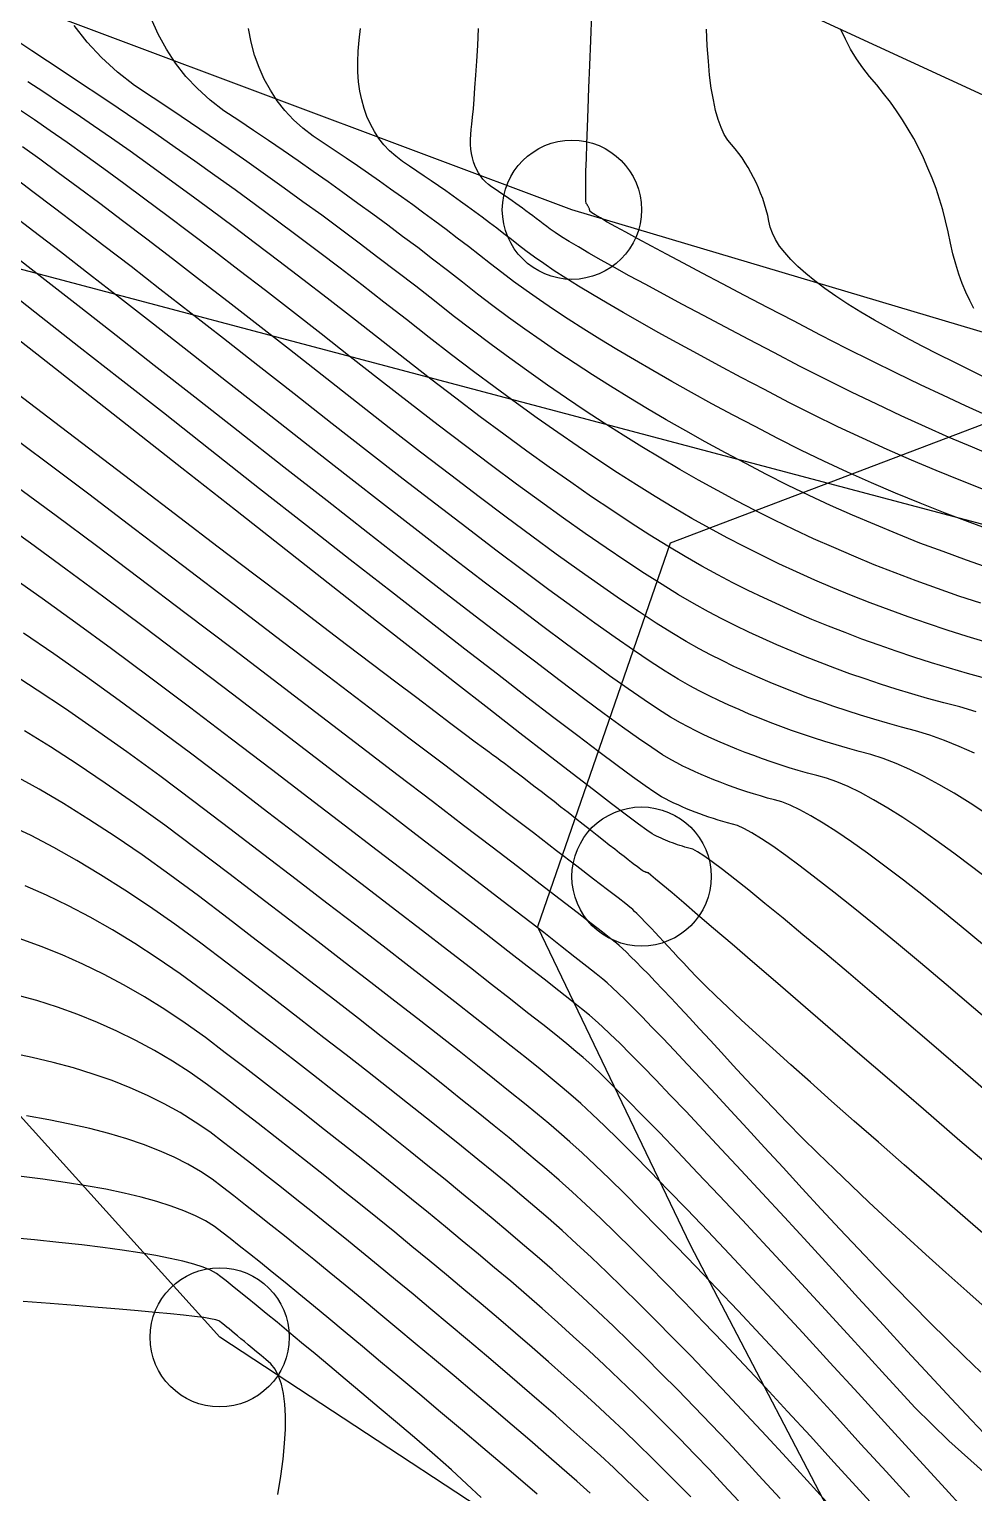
# Model space of a CAD drawing. Extents: x 83 to 1412852, y -76 to 4931706.
# Drawn here: x 1412654.15 to 1412660.94, y 4931541.15 to 4931551.67 of the extents above; entities that cross this region are included whole.
import ezdxf

# ---------------------------------------------------------------- set-up
doc = ezdxf.new("R2010")
doc.units = 0
doc.header["$MEASUREMENT"] = 0
doc.header["$PDMODE"] = 33
doc.header["$PDSIZE"] = 1
doc.layers.get('0').update_dxf_attribs({"color": 1, "linetype": 'CONTINUOUS'})
doc.layers.add('Ground topo-Rev01', color=1, linetype='CONTINUOUS')
doc.layers.add('New scratch layer', color=1, linetype='CONTINUOUS')

msp = doc.modelspace()

# ---------------------------------------------------------------- linework, layer by layer
at = {"color": 2, "true_color": 0xf1eb1f}
msp.add_lwpolyline([(1412645.09, 4931558.53), (1412661.49, 4931550.97), (1412674.09, 4931550.21), (1412683.54, 4931551.15), (1412691.99, 4931555.2), (1412700.83, 4931560.13), (1412709.01, 4931564.18)], dxfattribs=at)
for points in [[(1412646.87, 4931551.86), (1412664.06, 4931547.3), (1412680.47, 4931547.31), (1412698.54, 4931552.49), (1412706.91, 4931556.07), (1412714.69, 4931563.43)], [(1412711.73, 4931562.82), (1412700.57, 4931556.35), (1412691.34, 4931552.07), (1412681.93, 4931548.05), (1412672.34, 4931547.94), (1412661.77, 4931549.26), (1412658.05, 4931550.37), (1412653.65, 4931552.02), (1412647.75, 4931555.08)], [(1412658.73, 4931539.6), (1412658.43, 4931540.36), (1412655.52, 4931542.27), (1412646.87, 4931551.86)], [(1412661.03, 4931548.893), (1412660.877, 4931548.962), (1412660.718, 4931549.035), (1412660.553, 4931549.113), (1412660.382, 4931549.195), (1412660.206, 4931549.282), (1412660.023, 4931549.374), (1412659.835, 4931549.47), (1412659.641, 4931549.571), (1412659.459, 4931549.666), (1412659.289, 4931549.755), (1412659.131, 4931549.838), (1412658.985, 4931549.915), (1412658.852, 4931549.986), (1412658.73, 4931550.05), (1412658.621, 4931550.109), (1412658.523, 4931550.161), (1412658.438, 4931550.208), (1412658.365, 4931550.248), (1412658.303, 4931550.282), (1412658.254, 4931550.311), (1412658.217, 4931550.333), (1412658.192, 4931550.349), (1412658.179, 4931550.359), (1412658.179, 4931550.362), (1412658.178, 4931550.366), (1412658.177, 4931550.37), (1412658.176, 4931550.374), (1412658.175, 4931550.377), (1412658.173, 4931550.381), (1412658.172, 4931550.384), (1412658.17, 4931550.388), (1412658.169, 4931550.391), (1412658.167, 4931550.394), (1412658.165, 4931550.398), (1412658.163, 4931550.401), (1412658.161, 4931550.404), (1412658.159, 4931550.407), (1412658.157, 4931550.41), (1412658.154, 4931550.413), (1412658.152, 4931550.416), (1412658.15, 4931550.433), (1412658.149, 4931550.465), (1412658.149, 4931550.511), (1412658.15, 4931550.573), (1412658.151, 4931550.648), (1412658.154, 4931550.738), (1412658.157, 4931550.843), (1412658.161, 4931550.963), (1412658.166, 4931551.096), (1412658.171, 4931551.245), (1412658.178, 4931551.408), (1412658.185, 4931551.586), (1412658.193, 4931551.778)], [(1412660.986, 4931547.543), (1412660.829, 4931547.595), (1412660.675, 4931547.649), (1412660.522, 4931547.704), (1412660.371, 4931547.761), (1412660.222, 4931547.82), (1412660.075, 4931547.881), (1412659.93, 4931547.943), (1412659.786, 4931548.007), (1412659.645, 4931548.073), (1412659.505, 4931548.14), (1412659.367, 4931548.209), (1412659.232, 4931548.28), (1412659.096, 4931548.353), (1412658.96, 4931548.428), (1412658.824, 4931548.505), (1412658.689, 4931548.585), (1412658.553, 4931548.667), (1412658.417, 4931548.751), (1412658.282, 4931548.838), (1412658.146, 4931548.926), (1412658.011, 4931549.017), (1412657.875, 4931549.11), (1412657.74, 4931549.205), (1412657.604, 4931549.303), (1412657.469, 4931549.403), (1412657.333, 4931549.505), (1412657.198, 4931549.609), (1412657.063, 4931549.715), (1412656.928, 4931549.821), (1412656.792, 4931549.925), (1412656.657, 4931550.028), (1412656.522, 4931550.13), (1412656.387, 4931550.23), (1412656.253, 4931550.33), (1412656.118, 4931550.428), (1412655.983, 4931550.526), (1412655.849, 4931550.622), (1412655.714, 4931550.717), (1412655.58, 4931550.811), (1412655.445, 4931550.904), (1412655.311, 4931550.995), (1412655.177, 4931551.086), (1412655.043, 4931551.175), (1412654.909, 4931551.263), (1412654.785, 4931551.359), (1412654.671, 4931551.463), (1412654.567, 4931551.574), (1412654.474, 4931551.693)], [(1412661.054, 4931547.794), (1412660.884, 4931547.853), (1412660.716, 4931547.914), (1412660.55, 4931547.976), (1412660.387, 4931548.041), (1412660.225, 4931548.108), (1412660.065, 4931548.176), (1412659.908, 4931548.246), (1412659.753, 4931548.318), (1412659.599, 4931548.392), (1412659.448, 4931548.468), (1412659.299, 4931548.546), (1412659.152, 4931548.624), (1412659.008, 4931548.703), (1412658.867, 4931548.782), (1412658.728, 4931548.861), (1412658.592, 4931548.941), (1412658.458, 4931549.021), (1412658.327, 4931549.102), (1412658.198, 4931549.183), (1412658.073, 4931549.265), (1412657.949, 4931549.347), (1412657.829, 4931549.43), (1412657.711, 4931549.513), (1412657.595, 4931549.596), (1412657.482, 4931549.68), (1412657.372, 4931549.764), (1412657.264, 4931549.849), (1412657.157, 4931549.933), (1412657.049, 4931550.016), (1412656.942, 4931550.098), (1412656.834, 4931550.179), (1412656.727, 4931550.259), (1412656.619, 4931550.338), (1412656.512, 4931550.416), (1412656.405, 4931550.494), (1412656.298, 4931550.57), (1412656.191, 4931550.646), (1412656.084, 4931550.721), (1412655.977, 4931550.795), (1412655.87, 4931550.868), (1412655.763, 4931550.94), (1412655.657, 4931551.011), (1412655.55, 4931551.081), (1412655.451, 4931551.157), (1412655.361, 4931551.24), (1412655.278, 4931551.328), (1412655.203, 4931551.423), (1412655.137, 4931551.524), (1412655.078, 4931551.631), (1412655.028, 4931551.744)], [(1412661.093, 4931548.057), (1412660.91, 4931548.123), (1412660.73, 4931548.191), (1412660.551, 4931548.262), (1412660.375, 4931548.334), (1412660.201, 4931548.409), (1412660.03, 4931548.485), (1412659.86, 4931548.564), (1412659.693, 4931548.644), (1412659.528, 4931548.727), (1412659.366, 4931548.812), (1412659.208, 4931548.895), (1412659.056, 4931548.977), (1412658.909, 4931549.058), (1412658.767, 4931549.137), (1412658.63, 4931549.215), (1412658.499, 4931549.291), (1412658.372, 4931549.367), (1412658.251, 4931549.441), (1412658.135, 4931549.513), (1412658.024, 4931549.584), (1412657.918, 4931549.654), (1412657.817, 4931549.722), (1412657.721, 4931549.789), (1412657.631, 4931549.855), (1412657.546, 4931549.919), (1412657.466, 4931549.982), (1412657.386, 4931550.045), (1412657.306, 4931550.106), (1412657.226, 4931550.167), (1412657.146, 4931550.228), (1412657.066, 4931550.287), (1412656.986, 4931550.346), (1412656.907, 4931550.405), (1412656.827, 4931550.462), (1412656.747, 4931550.519), (1412656.668, 4931550.575), (1412656.588, 4931550.631), (1412656.509, 4931550.686), (1412656.429, 4931550.74), (1412656.35, 4931550.794), (1412656.27, 4931550.846), (1412656.191, 4931550.899), (1412656.118, 4931550.955), (1412656.05, 4931551.017), (1412655.989, 4931551.083), (1412655.933, 4931551.153), (1412655.884, 4931551.228), (1412655.84, 4931551.308), (1412655.803, 4931551.392), (1412655.771, 4931551.481), (1412655.745, 4931551.574), (1412655.726, 4931551.672)], [(1412661.019, 4931548.355), (1412660.843, 4931548.424), (1412660.666, 4931548.496), (1412660.49, 4931548.57), (1412660.314, 4931548.648), (1412660.137, 4931548.728), (1412659.961, 4931548.811), (1412659.785, 4931548.897), (1412659.609, 4931548.986), (1412659.433, 4931549.078), (1412659.265, 4931549.166), (1412659.104, 4931549.252), (1412658.951, 4931549.334), (1412658.806, 4931549.413), (1412658.669, 4931549.489), (1412658.539, 4931549.562), (1412658.417, 4931549.631), (1412658.303, 4931549.698), (1412658.197, 4931549.761), (1412658.098, 4931549.821), (1412658.007, 4931549.878), (1412657.923, 4931549.932), (1412657.848, 4931549.983), (1412657.78, 4931550.03), (1412657.72, 4931550.075), (1412657.667, 4931550.116), (1412657.615, 4931550.157), (1412657.562, 4931550.197), (1412657.51, 4931550.237), (1412657.458, 4931550.277), (1412657.405, 4931550.316), (1412657.353, 4931550.354), (1412657.301, 4931550.393), (1412657.249, 4931550.43), (1412657.196, 4931550.468), (1412657.144, 4931550.505), (1412657.092, 4931550.541), (1412657.04, 4931550.577), (1412656.988, 4931550.612), (1412656.936, 4931550.648), (1412656.884, 4931550.682), (1412656.832, 4931550.716), (1412656.784, 4931550.754), (1412656.74, 4931550.794), (1412656.7, 4931550.837), (1412656.663, 4931550.883), (1412656.631, 4931550.932), (1412656.602, 4931550.984), (1412656.578, 4931551.04), (1412656.557, 4931551.098), (1412656.54, 4931551.159), (1412656.527, 4931551.223), (1412656.518, 4931551.29), (1412656.513, 4931551.36), (1412656.512, 4931551.433), (1412656.515, 4931551.509), (1412656.521, 4931551.588), (1412656.532, 4931551.671)], [(1412661.091, 4931548.596), (1412660.927, 4931548.664), (1412660.759, 4931548.735), (1412660.589, 4931548.81), (1412660.415, 4931548.89), (1412660.239, 4931548.973), (1412660.059, 4931549.06), (1412659.876, 4931549.15), (1412659.689, 4931549.245), (1412659.5, 4931549.344), (1412659.321, 4931549.437), (1412659.152, 4931549.526), (1412658.994, 4931549.61), (1412658.845, 4931549.689), (1412658.708, 4931549.763), (1412658.58, 4931549.832), (1412658.462, 4931549.896), (1412658.355, 4931549.955), (1412658.259, 4931550.009), (1412658.172, 4931550.058), (1412658.096, 4931550.103), (1412658.03, 4931550.142), (1412657.974, 4931550.176), (1412657.929, 4931550.206), (1412657.894, 4931550.23), (1412657.869, 4931550.25), (1412657.844, 4931550.269), (1412657.819, 4931550.288), (1412657.794, 4931550.307), (1412657.769, 4931550.326), (1412657.745, 4931550.344), (1412657.72, 4931550.363), (1412657.695, 4931550.381), (1412657.67, 4931550.399), (1412657.646, 4931550.416), (1412657.621, 4931550.434), (1412657.596, 4931550.451), (1412657.572, 4931550.468), (1412657.547, 4931550.485), (1412657.522, 4931550.501), (1412657.498, 4931550.518), (1412657.473, 4931550.534), (1412657.45, 4931550.552), (1412657.429, 4931550.571), (1412657.41, 4931550.591), (1412657.393, 4931550.613), (1412657.378, 4931550.636), (1412657.364, 4931550.661), (1412657.353, 4931550.687), (1412657.343, 4931550.715), (1412657.335, 4931550.744), (1412657.329, 4931550.774), (1412657.324, 4931550.806), (1412657.322, 4931550.839), (1412657.321, 4931550.874), (1412657.323, 4931550.91), (1412657.326, 4931550.947), (1412657.331, 4931550.986), (1412657.336, 4931551.035), (1412657.342, 4931551.095), (1412657.347, 4931551.165), (1412657.353, 4931551.246), (1412657.36, 4931551.336), (1412657.366, 4931551.438), (1412657.373, 4931551.549), (1412657.38, 4931551.671)], [(1412661.012, 4931549.168), (1412660.906, 4931549.22), (1412660.796, 4931549.274), (1412660.682, 4931549.331), (1412660.565, 4931549.391), (1412660.444, 4931549.454), (1412660.331, 4931549.516), (1412660.224, 4931549.576), (1412660.124, 4931549.635), (1412660.031, 4931549.693), (1412659.945, 4931549.749), (1412659.867, 4931549.805), (1412659.795, 4931549.859), (1412659.73, 4931549.911), (1412659.673, 4931549.963), (1412659.622, 4931550.013), (1412659.578, 4931550.062), (1412659.542, 4931550.109), (1412659.512, 4931550.156), (1412659.49, 4931550.201), (1412659.474, 4931550.245), (1412659.465, 4931550.287), (1412659.456, 4931550.329), (1412659.445, 4931550.37), (1412659.433, 4931550.41), (1412659.42, 4931550.45), (1412659.405, 4931550.489), (1412659.39, 4931550.527), (1412659.373, 4931550.565), (1412659.355, 4931550.602), (1412659.336, 4931550.638), (1412659.316, 4931550.673), (1412659.294, 4931550.708), (1412659.272, 4931550.742), (1412659.248, 4931550.775), (1412659.223, 4931550.808), (1412659.197, 4931550.84), (1412659.169, 4931550.871), (1412659.144, 4931550.911), (1412659.121, 4931550.96), (1412659.101, 4931551.018), (1412659.082, 4931551.084), (1412659.066, 4931551.159), (1412659.051, 4931551.243), (1412659.039, 4931551.336), (1412659.03, 4931551.438), (1412659.022, 4931551.548), (1412659.016, 4931551.668)], [(1412660.937, 4931549.661), (1412660.907, 4931549.718), (1412660.879, 4931549.778), (1412660.853, 4931549.841), (1412660.829, 4931549.908), (1412660.807, 4931549.979), (1412660.787, 4931550.053), (1412660.769, 4931550.131), (1412660.752, 4931550.212), (1412660.734, 4931550.291), (1412660.713, 4931550.37), (1412660.69, 4931550.447), (1412660.665, 4931550.523), (1412660.637, 4931550.597), (1412660.607, 4931550.67), (1412660.575, 4931550.742), (1412660.541, 4931550.812), (1412660.505, 4931550.881), (1412660.466, 4931550.949), (1412660.425, 4931551.015), (1412660.382, 4931551.08), (1412660.337, 4931551.144), (1412660.289, 4931551.206), (1412660.239, 4931551.267), (1412660.187, 4931551.327), (1412660.139, 4931551.389), (1412660.094, 4931551.455), (1412660.052, 4931551.524), (1412660.014, 4931551.596), (1412659.98, 4931551.67)], [(1412661.033, 4931547.261), (1412660.889, 4931547.304), (1412660.746, 4931547.35), (1412660.605, 4931547.397), (1412660.465, 4931547.445), (1412660.328, 4931547.495), (1412660.192, 4931547.547), (1412660.057, 4931547.6), (1412659.925, 4931547.654), (1412659.794, 4931547.71), (1412659.664, 4931547.768), (1412659.537, 4931547.827), (1412659.411, 4931547.888), (1412659.287, 4931547.95), (1412659.164, 4931548.014), (1412659.039, 4931548.082), (1412658.912, 4931548.153), (1412658.782, 4931548.229), (1412658.649, 4931548.309), (1412658.514, 4931548.393), (1412658.377, 4931548.481), (1412658.236, 4931548.573), (1412658.094, 4931548.669), (1412657.949, 4931548.769), (1412657.801, 4931548.873), (1412657.651, 4931548.981), (1412657.498, 4931549.093), (1412657.342, 4931549.209), (1412657.185, 4931549.329), (1412657.024, 4931549.453), (1412656.861, 4931549.582), (1412656.7, 4931549.707), (1412656.541, 4931549.83), (1412656.385, 4931549.95), (1412656.23, 4931550.068), (1412656.077, 4931550.183), (1412655.926, 4931550.295), (1412655.777, 4931550.405), (1412655.63, 4931550.512), (1412655.485, 4931550.617), (1412655.342, 4931550.719), (1412655.201, 4931550.818), (1412655.062, 4931550.915), (1412654.925, 4931551.009), (1412654.791, 4931551.1), (1412654.658, 4931551.189), (1412654.527, 4931551.275), (1412654.402, 4931551.358), (1412654.283, 4931551.437), (1412654.17, 4931551.512), (1412654.063, 4931551.583)], [(1412661.024, 4931547.003), (1412660.892, 4931547.039), (1412660.762, 4931547.077), (1412660.633, 4931547.116), (1412660.506, 4931547.156), (1412660.38, 4931547.198), (1412660.256, 4931547.241), (1412660.133, 4931547.286), (1412660.012, 4931547.332), (1412659.893, 4931547.379), (1412659.774, 4931547.427), (1412659.658, 4931547.477), (1412659.543, 4931547.529), (1412659.429, 4931547.582), (1412659.317, 4931547.636), (1412659.206, 4931547.691), (1412659.097, 4931547.748), (1412658.983, 4931547.81), (1412658.864, 4931547.879), (1412658.739, 4931547.953), (1412658.61, 4931548.033), (1412658.476, 4931548.119), (1412658.336, 4931548.211), (1412658.191, 4931548.308), (1412658.041, 4931548.412), (1412657.887, 4931548.521), (1412657.727, 4931548.636), (1412657.561, 4931548.757), (1412657.391, 4931548.883), (1412657.216, 4931549.016), (1412657.036, 4931549.154), (1412656.85, 4931549.298), (1412656.66, 4931549.448), (1412656.474, 4931549.593), (1412656.293, 4931549.734), (1412656.117, 4931549.87), (1412655.945, 4931550.001), (1412655.778, 4931550.128), (1412655.616, 4931550.25), (1412655.459, 4931550.367), (1412655.306, 4931550.48), (1412655.158, 4931550.588), (1412655.015, 4931550.691), (1412654.877, 4931550.79), (1412654.743, 4931550.884), (1412654.614, 4931550.974), (1412654.49, 4931551.058), (1412654.37, 4931551.139), (1412654.256, 4931551.214), (1412654.143, 4931551.289)], [(1412660.954, 4931546.763), (1412660.837, 4931546.798), (1412660.72, 4931546.828), (1412660.605, 4931546.86), (1412660.491, 4931546.893), (1412660.378, 4931546.927), (1412660.266, 4931546.963), (1412660.156, 4931547), (1412660.047, 4931547.037), (1412659.939, 4931547.076), (1412659.833, 4931547.117), (1412659.728, 4931547.158), (1412659.624, 4931547.201), (1412659.522, 4931547.245), (1412659.421, 4931547.29), (1412659.321, 4931547.336), (1412659.223, 4931547.383), (1412659.126, 4931547.432), (1412659.03, 4931547.482), (1412658.927, 4931547.539), (1412658.816, 4931547.604), (1412658.697, 4931547.677), (1412658.571, 4931547.757), (1412658.437, 4931547.845), (1412658.295, 4931547.941), (1412658.146, 4931548.044), (1412657.989, 4931548.155), (1412657.825, 4931548.273), (1412657.652, 4931548.399), (1412657.472, 4931548.532), (1412657.285, 4931548.674), (1412657.09, 4931548.822), (1412656.887, 4931548.979), (1412656.676, 4931549.143), (1412656.458, 4931549.314), (1412656.248, 4931549.479), (1412656.044, 4931549.638), (1412655.849, 4931549.789), (1412655.66, 4931549.934), (1412655.48, 4931550.072), (1412655.306, 4931550.204), (1412655.141, 4931550.329), (1412654.982, 4931550.447), (1412654.831, 4931550.559), (1412654.688, 4931550.664), (1412654.552, 4931550.762), (1412654.424, 4931550.853), (1412654.303, 4931550.938), (1412654.189, 4931551.016), (1412654.083, 4931551.088)], [(1412660.941, 4931546.466), (1412660.832, 4931546.515), (1412660.725, 4931546.558), (1412660.62, 4931546.595), (1412660.517, 4931546.627), (1412660.417, 4931546.654), (1412660.317, 4931546.681), (1412660.219, 4931546.71), (1412660.122, 4931546.739), (1412660.026, 4931546.77), (1412659.931, 4931546.801), (1412659.837, 4931546.834), (1412659.745, 4931546.867), (1412659.653, 4931546.902), (1412659.563, 4931546.937), (1412659.474, 4931546.974), (1412659.386, 4931547.012), (1412659.299, 4931547.051), (1412659.213, 4931547.09), (1412659.129, 4931547.131), (1412659.045, 4931547.173), (1412658.963, 4931547.216), (1412658.87, 4931547.268), (1412658.768, 4931547.33), (1412658.655, 4931547.401), (1412658.532, 4931547.481), (1412658.398, 4931547.571), (1412658.255, 4931547.671), (1412658.101, 4931547.779), (1412657.937, 4931547.897), (1412657.763, 4931548.025), (1412657.578, 4931548.162), (1412657.383, 4931548.308), (1412657.179, 4931548.464), (1412656.963, 4931548.629), (1412656.738, 4931548.803), (1412656.503, 4931548.987), (1412656.257, 4931549.181), (1412656.021, 4931549.365), (1412655.796, 4931549.541), (1412655.581, 4931549.709), (1412655.376, 4931549.867), (1412655.181, 4931550.017), (1412654.997, 4931550.158), (1412654.822, 4931550.291), (1412654.658, 4931550.414), (1412654.504, 4931550.529), (1412654.361, 4931550.636), (1412654.227, 4931550.734), (1412654.104, 4931550.823)], [(1412661.031, 4931546.029), (1412660.911, 4931546.107), (1412660.796, 4931546.178), (1412660.685, 4931546.242), (1412660.579, 4931546.299), (1412660.477, 4931546.349), (1412660.379, 4931546.392), (1412660.286, 4931546.428), (1412660.198, 4931546.457), (1412660.113, 4931546.479), (1412660.03, 4931546.502), (1412659.948, 4931546.526), (1412659.866, 4931546.551), (1412659.786, 4931546.576), (1412659.707, 4931546.602), (1412659.628, 4931546.63), (1412659.551, 4931546.658), (1412659.474, 4931546.687), (1412659.398, 4931546.717), (1412659.324, 4931546.747), (1412659.25, 4931546.779), (1412659.177, 4931546.811), (1412659.105, 4931546.845), (1412659.035, 4931546.879), (1412658.965, 4931546.914), (1412658.896, 4931546.95), (1412658.814, 4931546.997), (1412658.72, 4931547.055), (1412658.612, 4931547.125), (1412658.492, 4931547.205), (1412658.36, 4931547.297), (1412658.214, 4931547.4), (1412658.056, 4931547.515), (1412657.884, 4931547.64), (1412657.701, 4931547.777), (1412657.504, 4931547.925), (1412657.294, 4931548.084), (1412657.072, 4931548.254), (1412656.837, 4931548.435), (1412656.589, 4931548.628), (1412656.329, 4931548.832), (1412656.055, 4931549.047), (1412655.795, 4931549.251), (1412655.547, 4931549.445), (1412655.313, 4931549.628), (1412655.091, 4931549.8), (1412654.883, 4931549.962), (1412654.687, 4931550.112), (1412654.504, 4931550.252), (1412654.334, 4931550.382), (1412654.178, 4931550.5), (1412654.034, 4931550.608)], [(1412661.071, 4931545.536), (1412660.929, 4931545.646), (1412660.793, 4931545.748), (1412660.664, 4931545.842), (1412660.542, 4931545.927), (1412660.427, 4931546.003), (1412660.319, 4931546.072), (1412660.217, 4931546.132), (1412660.122, 4931546.183), (1412660.034, 4931546.226), (1412659.952, 4931546.261), (1412659.878, 4931546.287), (1412659.81, 4931546.305), (1412659.743, 4931546.323), (1412659.676, 4931546.342), (1412659.611, 4931546.362), (1412659.546, 4931546.383), (1412659.482, 4931546.404), (1412659.419, 4931546.426), (1412659.356, 4931546.449), (1412659.295, 4931546.472), (1412659.234, 4931546.496), (1412659.173, 4931546.521), (1412659.114, 4931546.546), (1412659.055, 4931546.572), (1412658.998, 4931546.599), (1412658.941, 4931546.627), (1412658.884, 4931546.655), (1412658.829, 4931546.684), (1412658.758, 4931546.726), (1412658.672, 4931546.781), (1412658.57, 4931546.849), (1412658.453, 4931546.929), (1412658.321, 4931547.023), (1412658.173, 4931547.13), (1412658.01, 4931547.25), (1412657.832, 4931547.383), (1412657.639, 4931547.529), (1412657.43, 4931547.688), (1412657.205, 4931547.859), (1412656.966, 4931548.044), (1412656.711, 4931548.242), (1412656.44, 4931548.453), (1412656.155, 4931548.677), (1412655.854, 4931548.913), (1412655.569, 4931549.137), (1412655.299, 4931549.349), (1412655.045, 4931549.547), (1412654.807, 4931549.733), (1412654.584, 4931549.906), (1412654.377, 4931550.067), (1412654.186, 4931550.214), (1412654.011, 4931550.349)], [(1412661.057, 4931545.047), (1412660.887, 4931545.188), (1412660.726, 4931545.32), (1412660.574, 4931545.441), (1412660.432, 4931545.553), (1412660.298, 4931545.655), (1412660.174, 4931545.747), (1412660.058, 4931545.829), (1412659.952, 4931545.902), (1412659.855, 4931545.964), (1412659.767, 4931546.017), (1412659.688, 4931546.06), (1412659.618, 4931546.093), (1412659.558, 4931546.116), (1412659.506, 4931546.13), (1412659.455, 4931546.144), (1412659.405, 4931546.159), (1412659.355, 4931546.174), (1412659.306, 4931546.189), (1412659.257, 4931546.205), (1412659.209, 4931546.222), (1412659.162, 4931546.239), (1412659.115, 4931546.257), (1412659.069, 4931546.275), (1412659.023, 4931546.294), (1412658.978, 4931546.313), (1412658.934, 4931546.333), (1412658.89, 4931546.354), (1412658.846, 4931546.374), (1412658.804, 4931546.396), (1412658.762, 4931546.418), (1412658.701, 4931546.455), (1412658.623, 4931546.506), (1412658.528, 4931546.572), (1412658.414, 4931546.654), (1412658.282, 4931546.749), (1412658.133, 4931546.86), (1412657.965, 4931546.986), (1412657.78, 4931547.126), (1412657.577, 4931547.281), (1412657.355, 4931547.451), (1412657.116, 4931547.635), (1412656.859, 4931547.834), (1412656.584, 4931548.049), (1412656.292, 4931548.278), (1412655.981, 4931548.521), (1412655.652, 4931548.78), (1412655.342, 4931549.024), (1412655.05, 4931549.252), (1412654.777, 4931549.467), (1412654.522, 4931549.666), (1412654.286, 4931549.851), (1412654.068, 4931550.021)], [(1412661.142, 4931544.459), (1412660.934, 4931544.637), (1412660.739, 4931544.804), (1412660.554, 4931544.959), (1412660.382, 4931545.103), (1412660.22, 4931545.236), (1412660.07, 4931545.357), (1412659.932, 4931545.468), (1412659.805, 4931545.567), (1412659.69, 4931545.655), (1412659.586, 4931545.731), (1412659.493, 4931545.797), (1412659.412, 4931545.851), (1412659.343, 4931545.894), (1412659.284, 4931545.926), (1412659.238, 4931545.946), (1412659.203, 4931545.955), (1412659.168, 4931545.965), (1412659.134, 4931545.975), (1412659.1, 4931545.985), (1412659.066, 4931545.996), (1412659.033, 4931546.007), (1412659, 4931546.018), (1412658.968, 4931546.03), (1412658.936, 4931546.042), (1412658.904, 4931546.055), (1412658.873, 4931546.067), (1412658.842, 4931546.081), (1412658.812, 4931546.094), (1412658.782, 4931546.108), (1412658.752, 4931546.122), (1412658.723, 4931546.137), (1412658.694, 4931546.152), (1412658.645, 4931546.183), (1412658.575, 4931546.232), (1412658.485, 4931546.296), (1412658.375, 4931546.378), (1412658.244, 4931546.475), (1412658.092, 4931546.59), (1412657.92, 4931546.721), (1412657.727, 4931546.869), (1412657.515, 4931547.033), (1412657.281, 4931547.213), (1412657.027, 4931547.411), (1412656.753, 4931547.625), (1412656.458, 4931547.855), (1412656.143, 4931548.102), (1412655.807, 4931548.366), (1412655.451, 4931548.646), (1412655.116, 4931548.91), (1412654.802, 4931549.156), (1412654.509, 4931549.386), (1412654.238, 4931549.599), (1412653.987, 4931549.796)], [(1412661.098, 4931543.976), (1412660.858, 4931544.184), (1412660.632, 4931544.378), (1412660.42, 4931544.56), (1412660.221, 4931544.73), (1412660.037, 4931544.887), (1412659.866, 4931545.031), (1412659.709, 4931545.162), (1412659.566, 4931545.281), (1412659.436, 4931545.387), (1412659.321, 4931545.481), (1412659.219, 4931545.561), (1412659.131, 4931545.63), (1412659.057, 4931545.685), (1412658.997, 4931545.728), (1412658.951, 4931545.758), (1412658.918, 4931545.776), (1412658.899, 4931545.781), (1412658.88, 4931545.786), (1412658.862, 4931545.791), (1412658.844, 4931545.797), (1412658.826, 4931545.802), (1412658.808, 4931545.808), (1412658.791, 4931545.814), (1412658.773, 4931545.821), (1412658.756, 4931545.827), (1412658.739, 4931545.834), (1412658.723, 4931545.841), (1412658.706, 4931545.848), (1412658.69, 4931545.855), (1412658.674, 4931545.862), (1412658.658, 4931545.87), (1412658.643, 4931545.878), (1412658.627, 4931545.886), (1412658.589, 4931545.912), (1412658.527, 4931545.957), (1412658.443, 4931546.02), (1412658.335, 4931546.102), (1412658.205, 4931546.202), (1412658.051, 4931546.32), (1412657.875, 4931546.456), (1412657.675, 4931546.611), (1412657.453, 4931546.785), (1412657.207, 4931546.976), (1412656.938, 4931547.187), (1412656.646, 4931547.415), (1412656.332, 4931547.662), (1412655.994, 4931547.927), (1412655.633, 4931548.211), (1412655.249, 4931548.513), (1412654.889, 4931548.796), (1412654.553, 4931549.06), (1412654.241, 4931549.306), (1412653.953, 4931549.532)], [(1412661.087, 4931543.468), (1412660.836, 4931543.682), (1412660.575, 4931543.908), (1412660.33, 4931544.119), (1412660.101, 4931544.317), (1412659.888, 4931544.501), (1412659.692, 4931544.67), (1412659.512, 4931544.825), (1412659.348, 4931544.967), (1412659.2, 4931545.094), (1412659.068, 4931545.207), (1412658.952, 4931545.306), (1412658.853, 4931545.391), (1412658.769, 4931545.462), (1412658.702, 4931545.519), (1412658.651, 4931545.562), (1412658.617, 4931545.591), (1412658.598, 4931545.606), (1412658.596, 4931545.606), (1412658.593, 4931545.607), (1412658.591, 4931545.608), (1412658.588, 4931545.608), (1412658.586, 4931545.609), (1412658.584, 4931545.61), (1412658.581, 4931545.611), (1412658.579, 4931545.611), (1412658.577, 4931545.612), (1412658.575, 4931545.613), (1412658.573, 4931545.614), (1412658.57, 4931545.615), (1412658.568, 4931545.616), (1412658.566, 4931545.617), (1412658.564, 4931545.618), (1412658.562, 4931545.619), (1412658.56, 4931545.62), (1412658.555, 4931545.624), (1412658.546, 4931545.63), (1412658.534, 4931545.639), (1412658.519, 4931545.651), (1412658.5, 4931545.665), (1412658.478, 4931545.682), (1412658.453, 4931545.701), (1412658.424, 4931545.724), (1412658.392, 4931545.749), (1412658.357, 4931545.776), (1412658.318, 4931545.806), (1412658.277, 4931545.839), (1412658.231, 4931545.875), (1412658.183, 4931545.913), (1412658.131, 4931545.954), (1412658.076, 4931545.997), (1412658.022, 4931546.039), (1412657.971, 4931546.079), (1412657.922, 4931546.118), (1412657.874, 4931546.154), (1412657.829, 4931546.19), (1412657.785, 4931546.223), (1412657.744, 4931546.255), (1412657.704, 4931546.286), (1412657.666, 4931546.315), (1412657.63, 4931546.342), (1412657.597, 4931546.367), (1412657.565, 4931546.391), (1412657.535, 4931546.413), (1412657.507, 4931546.434), (1412657.481, 4931546.453), (1412657.457, 4931546.47), (1412657.415, 4931546.501), (1412657.355, 4931546.546), (1412657.277, 4931546.605), (1412657.181, 4931546.677), (1412657.067, 4931546.763), (1412656.935, 4931546.863), (1412656.785, 4931546.977), (1412656.617, 4931547.104), (1412656.431, 4931547.245), (1412656.228, 4931547.4), (1412656.006, 4931547.569), (1412655.766, 4931547.751), (1412655.509, 4931547.947), (1412655.233, 4931548.157), (1412654.94, 4931548.381), (1412654.628, 4931548.618), (1412654.336, 4931548.841), (1412654.062, 4931549.049)], [(1412661.057, 4931542.97), (1412660.839, 4931543.159), (1412660.632, 4931543.338), (1412660.436, 4931543.509), (1412660.251, 4931543.671), (1412660.077, 4931543.823), (1412659.914, 4931543.967), (1412659.763, 4931544.102), (1412659.622, 4931544.227), (1412659.492, 4931544.344), (1412659.374, 4931544.452), (1412659.266, 4931544.551), (1412659.17, 4931544.641), (1412659.084, 4931544.722), (1412659.01, 4931544.794), (1412658.947, 4931544.857), (1412658.894, 4931544.911), (1412658.853, 4931544.957), (1412658.814, 4931544.999), (1412658.776, 4931545.04), (1412658.741, 4931545.078), (1412658.708, 4931545.114), (1412658.677, 4931545.147), (1412658.648, 4931545.178), (1412658.621, 4931545.207), (1412658.596, 4931545.233), (1412658.572, 4931545.257), (1412658.551, 4931545.279), (1412658.532, 4931545.298), (1412658.515, 4931545.315), (1412658.5, 4931545.33), (1412658.487, 4931545.342), (1412658.476, 4931545.352), (1412658.467, 4931545.36), (1412658.436, 4931545.384), (1412658.382, 4931545.426), (1412658.305, 4931545.485), (1412658.206, 4931545.562), (1412658.084, 4931545.655), (1412657.94, 4931545.765), (1412657.773, 4931545.893), (1412657.583, 4931546.038), (1412657.371, 4931546.2), (1412657.136, 4931546.379), (1412656.879, 4931546.575), (1412656.599, 4931546.789), (1412656.297, 4931547.02), (1412655.972, 4931547.267), (1412655.624, 4931547.532), (1412655.254, 4931547.814), (1412654.906, 4931548.079), (1412654.579, 4931548.326), (1412654.274, 4931548.556), (1412653.991, 4931548.768)], [(1412661.04, 4931542.465), (1412660.886, 4931542.601), (1412660.736, 4931542.735), (1412660.591, 4931542.865), (1412660.451, 4931542.993), (1412660.315, 4931543.118), (1412660.183, 4931543.241), (1412660.057, 4931543.361), (1412659.935, 4931543.478), (1412659.817, 4931543.592), (1412659.704, 4931543.704), (1412659.596, 4931543.813), (1412659.493, 4931543.92), (1412659.394, 4931544.024), (1412659.299, 4931544.125), (1412659.209, 4931544.223), (1412659.124, 4931544.316), (1412659.043, 4931544.404), (1412658.966, 4931544.487), (1412658.894, 4931544.565), (1412658.826, 4931544.638), (1412658.763, 4931544.706), (1412658.704, 4931544.768), (1412658.649, 4931544.826), (1412658.599, 4931544.878), (1412658.553, 4931544.925), (1412658.512, 4931544.967), (1412658.474, 4931545.004), (1412658.442, 4931545.036), (1412658.414, 4931545.063), (1412658.39, 4931545.084), (1412658.37, 4931545.101), (1412658.33, 4931545.133), (1412658.27, 4931545.18), (1412658.189, 4931545.243), (1412658.087, 4931545.322), (1412657.965, 4931545.416), (1412657.823, 4931545.525), (1412657.66, 4931545.651), (1412657.476, 4931545.791), (1412657.272, 4931545.947), (1412657.048, 4931546.119), (1412656.803, 4931546.306), (1412656.537, 4931546.509), (1412656.251, 4931546.727), (1412655.945, 4931546.961), (1412655.618, 4931547.21), (1412655.27, 4931547.475), (1412654.942, 4931547.724), (1412654.634, 4931547.956), (1412654.345, 4931548.172), (1412654.075, 4931548.371)], [(1412660.987, 4931542.019), (1412660.867, 4931542.135), (1412660.745, 4931542.254), (1412660.621, 4931542.377), (1412660.496, 4931542.504), (1412660.368, 4931542.634), (1412660.239, 4931542.767), (1412660.108, 4931542.905), (1412659.975, 4931543.046), (1412659.841, 4931543.19), (1412659.704, 4931543.338), (1412659.566, 4931543.49), (1412659.434, 4931543.633), (1412659.309, 4931543.769), (1412659.191, 4931543.897), (1412659.08, 4931544.017), (1412658.976, 4931544.129), (1412658.878, 4931544.233), (1412658.787, 4931544.33), (1412658.703, 4931544.418), (1412658.625, 4931544.499), (1412658.555, 4931544.571), (1412658.491, 4931544.636), (1412658.434, 4931544.693), (1412658.383, 4931544.742), (1412658.34, 4931544.783), (1412658.303, 4931544.816), (1412658.273, 4931544.842), (1412658.225, 4931544.881), (1412658.158, 4931544.934), (1412658.072, 4931545.001), (1412657.969, 4931545.082), (1412657.847, 4931545.177), (1412657.706, 4931545.285), (1412657.547, 4931545.408), (1412657.369, 4931545.544), (1412657.174, 4931545.695), (1412656.959, 4931545.859), (1412656.727, 4931546.037), (1412656.475, 4931546.229), (1412656.206, 4931546.435), (1412655.918, 4931546.655), (1412655.611, 4931546.889), (1412655.286, 4931547.136), (1412654.979, 4931547.369), (1412654.689, 4931547.586), (1412654.415, 4931547.787), (1412654.16, 4931547.974), (1412653.921, 4931548.145)], [(1412661.057, 4931541.53), (1412660.92, 4931541.675), (1412660.774, 4931541.831), (1412660.62, 4931541.996), (1412660.458, 4931542.171), (1412660.288, 4931542.356), (1412660.109, 4931542.551), (1412659.922, 4931542.756), (1412659.744, 4931542.95), (1412659.576, 4931543.134), (1412659.416, 4931543.306), (1412659.266, 4931543.468), (1412659.125, 4931543.62), (1412658.993, 4931543.761), (1412658.87, 4931543.891), (1412658.756, 4931544.01), (1412658.652, 4931544.119), (1412658.556, 4931544.217), (1412658.47, 4931544.305), (1412658.393, 4931544.382), (1412658.325, 4931544.448), (1412658.266, 4931544.503), (1412658.216, 4931544.548), (1412658.176, 4931544.583), (1412658.119, 4931544.629), (1412658.046, 4931544.688), (1412657.956, 4931544.759), (1412657.85, 4931544.842), (1412657.728, 4931544.937), (1412657.589, 4931545.045), (1412657.434, 4931545.165), (1412657.263, 4931545.298), (1412657.075, 4931545.442), (1412656.871, 4931545.599), (1412656.65, 4931545.768), (1412656.414, 4931545.949), (1412656.16, 4931546.143), (1412655.891, 4931546.349), (1412655.605, 4931546.567), (1412655.303, 4931546.797), (1412655.016, 4931547.013), (1412654.743, 4931547.215), (1412654.486, 4931547.403), (1412654.244, 4931547.577), (1412654.017, 4931547.737)], [(1412661.005, 4931541.304), (1412660.756, 4931541.525), (1412660.514, 4931541.765), (1412660.279, 4931542.023), (1412660.055, 4931542.267), (1412659.842, 4931542.498), (1412659.641, 4931542.716), (1412659.452, 4931542.92), (1412659.274, 4931543.111), (1412659.108, 4931543.288), (1412658.953, 4931543.452), (1412658.81, 4931543.603), (1412658.678, 4931543.74), (1412658.558, 4931543.863), (1412658.449, 4931543.974), (1412658.352, 4931544.07), (1412658.266, 4931544.154), (1412658.192, 4931544.224), (1412658.13, 4931544.28), (1412658.079, 4931544.323), (1412658.013, 4931544.377), (1412657.934, 4931544.442), (1412657.84, 4931544.516), (1412657.732, 4931544.602), (1412657.609, 4931544.698), (1412657.472, 4931544.805), (1412657.321, 4931544.923), (1412657.156, 4931545.051), (1412656.976, 4931545.189), (1412656.782, 4931545.339), (1412656.574, 4931545.499), (1412656.352, 4931545.669), (1412656.115, 4931545.851), (1412655.864, 4931546.042), (1412655.599, 4931546.245), (1412655.319, 4931546.458), (1412655.052, 4931546.658), (1412654.798, 4931546.845), (1412654.557, 4931547.019), (1412654.328, 4931547.181), (1412654.112, 4931547.329)], [(1412660.882, 4931541.018), (1412660.708, 4931541.209), (1412660.521, 4931541.414), (1412660.32, 4931541.634), (1412660.107, 4931541.868), (1412659.903, 4931542.09), (1412659.708, 4931542.302), (1412659.523, 4931542.501), (1412659.347, 4931542.69), (1412659.181, 4931542.867), (1412659.025, 4931543.033), (1412658.878, 4931543.187), (1412658.74, 4931543.33), (1412658.612, 4931543.462), (1412658.493, 4931543.582), (1412658.384, 4931543.691), (1412658.285, 4931543.788), (1412658.195, 4931543.874), (1412658.114, 4931543.949), (1412658.043, 4931544.012), (1412657.981, 4931544.064), (1412657.908, 4931544.125), (1412657.822, 4931544.195), (1412657.723, 4931544.274), (1412657.613, 4931544.362), (1412657.49, 4931544.459), (1412657.355, 4931544.565), (1412657.208, 4931544.68), (1412657.049, 4931544.804), (1412656.878, 4931544.937), (1412656.694, 4931545.079), (1412656.498, 4931545.23), (1412656.29, 4931545.389), (1412656.07, 4931545.558), (1412655.837, 4931545.736), (1412655.592, 4931545.923), (1412655.335, 4931546.119), (1412655.089, 4931546.303), (1412654.853, 4931546.475), (1412654.627, 4931546.635), (1412654.412, 4931546.784), (1412654.208, 4931546.92), (1412654.014, 4931547.045)], [(1412660.475, 4931541.121), (1412660.306, 4931541.306), (1412660.126, 4931541.503), (1412659.935, 4931541.713), (1412659.751, 4931541.914), (1412659.574, 4931542.105), (1412659.405, 4931542.287), (1412659.243, 4931542.46), (1412659.088, 4931542.623), (1412658.942, 4931542.777), (1412658.802, 4931542.922), (1412658.67, 4931543.057), (1412658.546, 4931543.184), (1412658.429, 4931543.3), (1412658.32, 4931543.408), (1412658.218, 4931543.506), (1412658.123, 4931543.595), (1412658.036, 4931543.674), (1412657.956, 4931543.744), (1412657.884, 4931543.805), (1412657.802, 4931543.873), (1412657.71, 4931543.949), (1412657.607, 4931544.032), (1412657.494, 4931544.122), (1412657.372, 4931544.22), (1412657.239, 4931544.325), (1412657.096, 4931544.437), (1412656.942, 4931544.557), (1412656.779, 4931544.684), (1412656.605, 4931544.819), (1412656.422, 4931544.96), (1412656.228, 4931545.11), (1412656.024, 4931545.266), (1412655.81, 4931545.43), (1412655.586, 4931545.601), (1412655.352, 4931545.78), (1412655.125, 4931545.948), (1412654.908, 4931546.105), (1412654.698, 4931546.251), (1412654.497, 4931546.387), (1412654.304, 4931546.512), (1412654.119, 4931546.626)], [(1412660.242, 4931541.033), (1412660.092, 4931541.197), (1412659.932, 4931541.373), (1412659.763, 4931541.559), (1412659.598, 4931541.737), (1412659.44, 4931541.909), (1412659.286, 4931542.073), (1412659.138, 4931542.23), (1412658.996, 4931542.379), (1412658.859, 4931542.522), (1412658.727, 4931542.657), (1412658.601, 4931542.785), (1412658.48, 4931542.905), (1412658.365, 4931543.019), (1412658.255, 4931543.125), (1412658.15, 4931543.224), (1412658.051, 4931543.315), (1412657.958, 4931543.399), (1412657.87, 4931543.476), (1412657.787, 4931543.546), (1412657.696, 4931543.622), (1412657.598, 4931543.703), (1412657.491, 4931543.79), (1412657.376, 4931543.882), (1412657.253, 4931543.981), (1412657.122, 4931544.085), (1412656.983, 4931544.195), (1412656.835, 4931544.31), (1412656.68, 4931544.432), (1412656.517, 4931544.559), (1412656.346, 4931544.691), (1412656.166, 4931544.83), (1412655.979, 4931544.974), (1412655.783, 4931545.124), (1412655.58, 4931545.279), (1412655.368, 4931545.441), (1412655.162, 4931545.592), (1412654.962, 4931545.735), (1412654.769, 4931545.867), (1412654.581, 4931545.99), (1412654.399, 4931546.104), (1412654.223, 4931546.208), (1412654.054, 4931546.302)], [(1412659.878, 4931541.089), (1412659.739, 4931541.242), (1412659.591, 4931541.404), (1412659.446, 4931541.561), (1412659.305, 4931541.712), (1412659.168, 4931541.859), (1412659.034, 4931542), (1412658.903, 4931542.136), (1412658.775, 4931542.266), (1412658.651, 4931542.392), (1412658.531, 4931542.512), (1412658.414, 4931542.627), (1412658.3, 4931542.737), (1412658.19, 4931542.842), (1412658.083, 4931542.941), (1412657.98, 4931543.036), (1412657.88, 4931543.125), (1412657.783, 4931543.208), (1412657.69, 4931543.287), (1412657.591, 4931543.37), (1412657.486, 4931543.457), (1412657.374, 4931543.548), (1412657.257, 4931543.643), (1412657.134, 4931543.742), (1412657.005, 4931543.845), (1412656.87, 4931543.952), (1412656.729, 4931544.063), (1412656.582, 4931544.179), (1412656.428, 4931544.298), (1412656.269, 4931544.422), (1412656.104, 4931544.55), (1412655.933, 4931544.682), (1412655.756, 4931544.818), (1412655.573, 4931544.957), (1412655.384, 4931545.102), (1412655.199, 4931545.237), (1412655.017, 4931545.364), (1412654.839, 4931545.483), (1412654.665, 4931545.593), (1412654.495, 4931545.695), (1412654.328, 4931545.789), (1412654.165, 4931545.874), (1412654.006, 4931545.95)], [(1412659.545, 4931541.111), (1412659.419, 4931541.249), (1412659.294, 4931541.384), (1412659.171, 4931541.516), (1412659.049, 4931541.644), (1412658.929, 4931541.77), (1412658.81, 4931541.892), (1412658.692, 4931542.011), (1412658.576, 4931542.127), (1412658.461, 4931542.24), (1412658.348, 4931542.349), (1412658.236, 4931542.456), (1412658.125, 4931542.559), (1412658.016, 4931542.659), (1412657.908, 4931542.756), (1412657.801, 4931542.85), (1412657.696, 4931542.94), (1412657.593, 4931543.028), (1412657.485, 4931543.118), (1412657.373, 4931543.21), (1412657.258, 4931543.305), (1412657.139, 4931543.403), (1412657.015, 4931543.502), (1412656.888, 4931543.605), (1412656.757, 4931543.709), (1412656.622, 4931543.817), (1412656.483, 4931543.926), (1412656.34, 4931544.038), (1412656.193, 4931544.153), (1412656.042, 4931544.27), (1412655.888, 4931544.389), (1412655.729, 4931544.511), (1412655.567, 4931544.636), (1412655.4, 4931544.762), (1412655.235, 4931544.882), (1412655.072, 4931544.994), (1412654.91, 4931545.099), (1412654.75, 4931545.197), (1412654.59, 4931545.287), (1412654.433, 4931545.37), (1412654.277, 4931545.446), (1412654.122, 4931545.514)], [(1412659.247, 4931541.095), (1412659.142, 4931541.207), (1412659.037, 4931541.319), (1412658.931, 4931541.43), (1412658.824, 4931541.54), (1412658.717, 4931541.648), (1412658.609, 4931541.755), (1412658.501, 4931541.862), (1412658.392, 4931541.967), (1412658.282, 4931542.071), (1412658.171, 4931542.174), (1412658.06, 4931542.276), (1412657.949, 4931542.377), (1412657.836, 4931542.476), (1412657.723, 4931542.575), (1412657.61, 4931542.673), (1412657.495, 4931542.769), (1412657.379, 4931542.866), (1412657.261, 4931542.964), (1412657.142, 4931543.063), (1412657.02, 4931543.163), (1412656.897, 4931543.263), (1412656.771, 4931543.365), (1412656.644, 4931543.467), (1412656.515, 4931543.57), (1412656.384, 4931543.674), (1412656.252, 4931543.778), (1412656.117, 4931543.884), (1412655.981, 4931543.99), (1412655.842, 4931544.097), (1412655.702, 4931544.205), (1412655.56, 4931544.314), (1412655.417, 4931544.423), (1412655.272, 4931544.527), (1412655.127, 4931544.624), (1412654.981, 4931544.715), (1412654.834, 4931544.8), (1412654.686, 4931544.879), (1412654.538, 4931544.951), (1412654.388, 4931545.018), (1412654.238, 4931545.078), (1412654.088, 4931545.132)], [(1412658.903, 4931541.123), (1412658.812, 4931541.216), (1412658.72, 4931541.309), (1412658.624, 4931541.404), (1412658.526, 4931541.5), (1412658.425, 4931541.597), (1412658.322, 4931541.694), (1412658.216, 4931541.793), (1412658.107, 4931541.892), (1412657.995, 4931541.993), (1412657.881, 4931542.094), (1412657.765, 4931542.197), (1412657.645, 4931542.3), (1412657.523, 4931542.405), (1412657.398, 4931542.51), (1412657.274, 4931542.614), (1412657.149, 4931542.718), (1412657.025, 4931542.821), (1412656.901, 4931542.923), (1412656.778, 4931543.024), (1412656.654, 4931543.125), (1412656.531, 4931543.224), (1412656.408, 4931543.323), (1412656.286, 4931543.421), (1412656.163, 4931543.518), (1412656.041, 4931543.615), (1412655.919, 4931543.71), (1412655.797, 4931543.805), (1412655.675, 4931543.899), (1412655.554, 4931543.992), (1412655.433, 4931544.084), (1412655.309, 4931544.172), (1412655.182, 4931544.254), (1412655.051, 4931544.331), (1412654.918, 4931544.403), (1412654.782, 4931544.47), (1412654.642, 4931544.532), (1412654.5, 4931544.59), (1412654.354, 4931544.642), (1412654.206, 4931544.689), (1412654.054, 4931544.731)], [(1412658.615, 4931541.079), (1412658.531, 4931541.16), (1412658.443, 4931541.244), (1412658.35, 4931541.332), (1412658.252, 4931541.422), (1412658.15, 4931541.515), (1412658.043, 4931541.611), (1412657.931, 4931541.71), (1412657.814, 4931541.812), (1412657.693, 4931541.917), (1412657.567, 4931542.025), (1412657.436, 4931542.137), (1412657.301, 4931542.251), (1412657.168, 4931542.362), (1412657.037, 4931542.472), (1412656.909, 4931542.579), (1412656.783, 4931542.683), (1412656.659, 4931542.785), (1412656.538, 4931542.884), (1412656.418, 4931542.982), (1412656.302, 4931543.076), (1412656.187, 4931543.168), (1412656.075, 4931543.258), (1412655.965, 4931543.345), (1412655.857, 4931543.43), (1412655.752, 4931543.513), (1412655.648, 4931543.593), (1412655.548, 4931543.67), (1412655.449, 4931543.745), (1412655.345, 4931543.816), (1412655.236, 4931543.884), (1412655.122, 4931543.947), (1412655.002, 4931544.006), (1412654.877, 4931544.062), (1412654.747, 4931544.114), (1412654.611, 4931544.161), (1412654.471, 4931544.205), (1412654.324, 4931544.245), (1412654.173, 4931544.281), (1412654.016, 4931544.314)], [(1412658.182, 4931541.149), (1412658.084, 4931541.237), (1412657.978, 4931541.329), (1412657.866, 4931541.427), (1412657.747, 4931541.53), (1412657.621, 4931541.638), (1412657.489, 4931541.751), (1412657.35, 4931541.869), (1412657.204, 4931541.992), (1412657.062, 4931542.111), (1412656.925, 4931542.226), (1412656.793, 4931542.336), (1412656.664, 4931542.443), (1412656.54, 4931542.546), (1412656.421, 4931542.644), (1412656.306, 4931542.739), (1412656.195, 4931542.829), (1412656.088, 4931542.916), (1412655.986, 4931542.998), (1412655.888, 4931543.076), (1412655.795, 4931543.15), (1412655.706, 4931543.22), (1412655.622, 4931543.286), (1412655.541, 4931543.348), (1412655.465, 4931543.406), (1412655.382, 4931543.461), (1412655.291, 4931543.513), (1412655.193, 4931543.563), (1412655.087, 4931543.61), (1412654.973, 4931543.654), (1412654.852, 4931543.695), (1412654.723, 4931543.733), (1412654.587, 4931543.769), (1412654.443, 4931543.802), (1412654.292, 4931543.832), (1412654.133, 4931543.86)], [(1412657.801, 4931541.144), (1412657.68, 4931541.247), (1412657.55, 4931541.358), (1412657.411, 4931541.476), (1412657.263, 4931541.601), (1412657.107, 4931541.733), (1412656.957, 4931541.859), (1412656.813, 4931541.979), (1412656.676, 4931542.094), (1412656.546, 4931542.203), (1412656.422, 4931542.307), (1412656.304, 4931542.404), (1412656.193, 4931542.496), (1412656.088, 4931542.583), (1412655.99, 4931542.663), (1412655.898, 4931542.738), (1412655.812, 4931542.807), (1412655.733, 4931542.87), (1412655.661, 4931542.928), (1412655.595, 4931542.98), (1412655.535, 4931543.026), (1412655.482, 4931543.067), (1412655.419, 4931543.106), (1412655.346, 4931543.143), (1412655.263, 4931543.179), (1412655.171, 4931543.213), (1412655.069, 4931543.245), (1412654.956, 4931543.276), (1412654.835, 4931543.305), (1412654.703, 4931543.333), (1412654.561, 4931543.359), (1412654.41, 4931543.383), (1412654.249, 4931543.406), (1412654.078, 4931543.427)], [(1412657.398, 4931541.119), (1412657.296, 4931541.215), (1412657.185, 4931541.317), (1412657.065, 4931541.424), (1412656.936, 4931541.536), (1412656.797, 4931541.653), (1412656.665, 4931541.764), (1412656.54, 4931541.869), (1412656.422, 4931541.968), (1412656.31, 4931542.062), (1412656.206, 4931542.15), (1412656.107, 4931542.231), (1412656.016, 4931542.307), (1412655.932, 4931542.378), (1412655.854, 4931542.442), (1412655.783, 4931542.5), (1412655.718, 4931542.553), (1412655.661, 4931542.599), (1412655.61, 4931542.64), (1412655.566, 4931542.675), (1412655.529, 4931542.705), (1412655.498, 4931542.728), (1412655.455, 4931542.751), (1412655.401, 4931542.773), (1412655.334, 4931542.795), (1412655.255, 4931542.816), (1412655.164, 4931542.837), (1412655.061, 4931542.857), (1412654.946, 4931542.877), (1412654.819, 4931542.897), (1412654.68, 4931542.916), (1412654.529, 4931542.934), (1412654.365, 4931542.952), (1412654.19, 4931542.969), (1412654.002, 4931542.986)], [(1412655.937, 4931541.141), (1412655.959, 4931541.272), (1412655.975, 4931541.394), (1412655.986, 4931541.507), (1412655.992, 4931541.611), (1412655.993, 4931541.705), (1412655.988, 4931541.79), (1412655.978, 4931541.867), (1412655.963, 4931541.934), (1412655.943, 4931541.991), (1412655.918, 4931542.04), (1412655.887, 4931542.08), (1412655.851, 4931542.11), (1412655.817, 4931542.139), (1412655.785, 4931542.166), (1412655.754, 4931542.192), (1412655.725, 4931542.216), (1412655.698, 4931542.239), (1412655.672, 4931542.26), (1412655.649, 4931542.28), (1412655.627, 4931542.298), (1412655.607, 4931542.315), (1412655.588, 4931542.33), (1412655.571, 4931542.343), (1412655.557, 4931542.355), (1412655.543, 4931542.366), (1412655.532, 4931542.375), (1412655.522, 4931542.383), (1412655.514, 4931542.389), (1412655.492, 4931542.395), (1412655.455, 4931542.403), (1412655.405, 4931542.411), (1412655.339, 4931542.419), (1412655.26, 4931542.429), (1412655.166, 4931542.439), (1412655.058, 4931542.449), (1412654.935, 4931542.46), (1412654.798, 4931542.472), (1412654.647, 4931542.485), (1412654.482, 4931542.498), (1412654.302, 4931542.512), (1412654.108, 4931542.527)]]:
    msp.add_lwpolyline(points)
at = {"layer": 'Ground topo-Rev01', "color": 7}
for p in [(1412658.05, 4931550.37, 67.42), (1412658.55, 4931545.58, 70.43), (1412655.52, 4931542.27, 73.87)]:
    msp.add_point(p, dxfattribs=at)
at = {"layer": 'New scratch layer', "color": 7, "linetype": 'Continuous', "flags": 128}
msp.add_lwpolyline([(1412653.524, 4931556.488), (1412661.375, 4931553.403), (1412661.821, 4931549.139), (1412658.755, 4931547.976), (1412657.803, 4931545.218), (1412658.899, 4931542.933), (1412660.132, 4931540.572), (1412661.527, 4931539.447), (1412662.127, 4931539.635), (1412662.333, 4931539.634), (1412657.05, 4931534.8), (1412651.5, 4931532.78), (1412643.415, 4931544.698), (1412641.047, 4931555.109), (1412653.524, 4931556.488)], close=True, dxfattribs=at)

doc.saveas('drawing.dxf')
